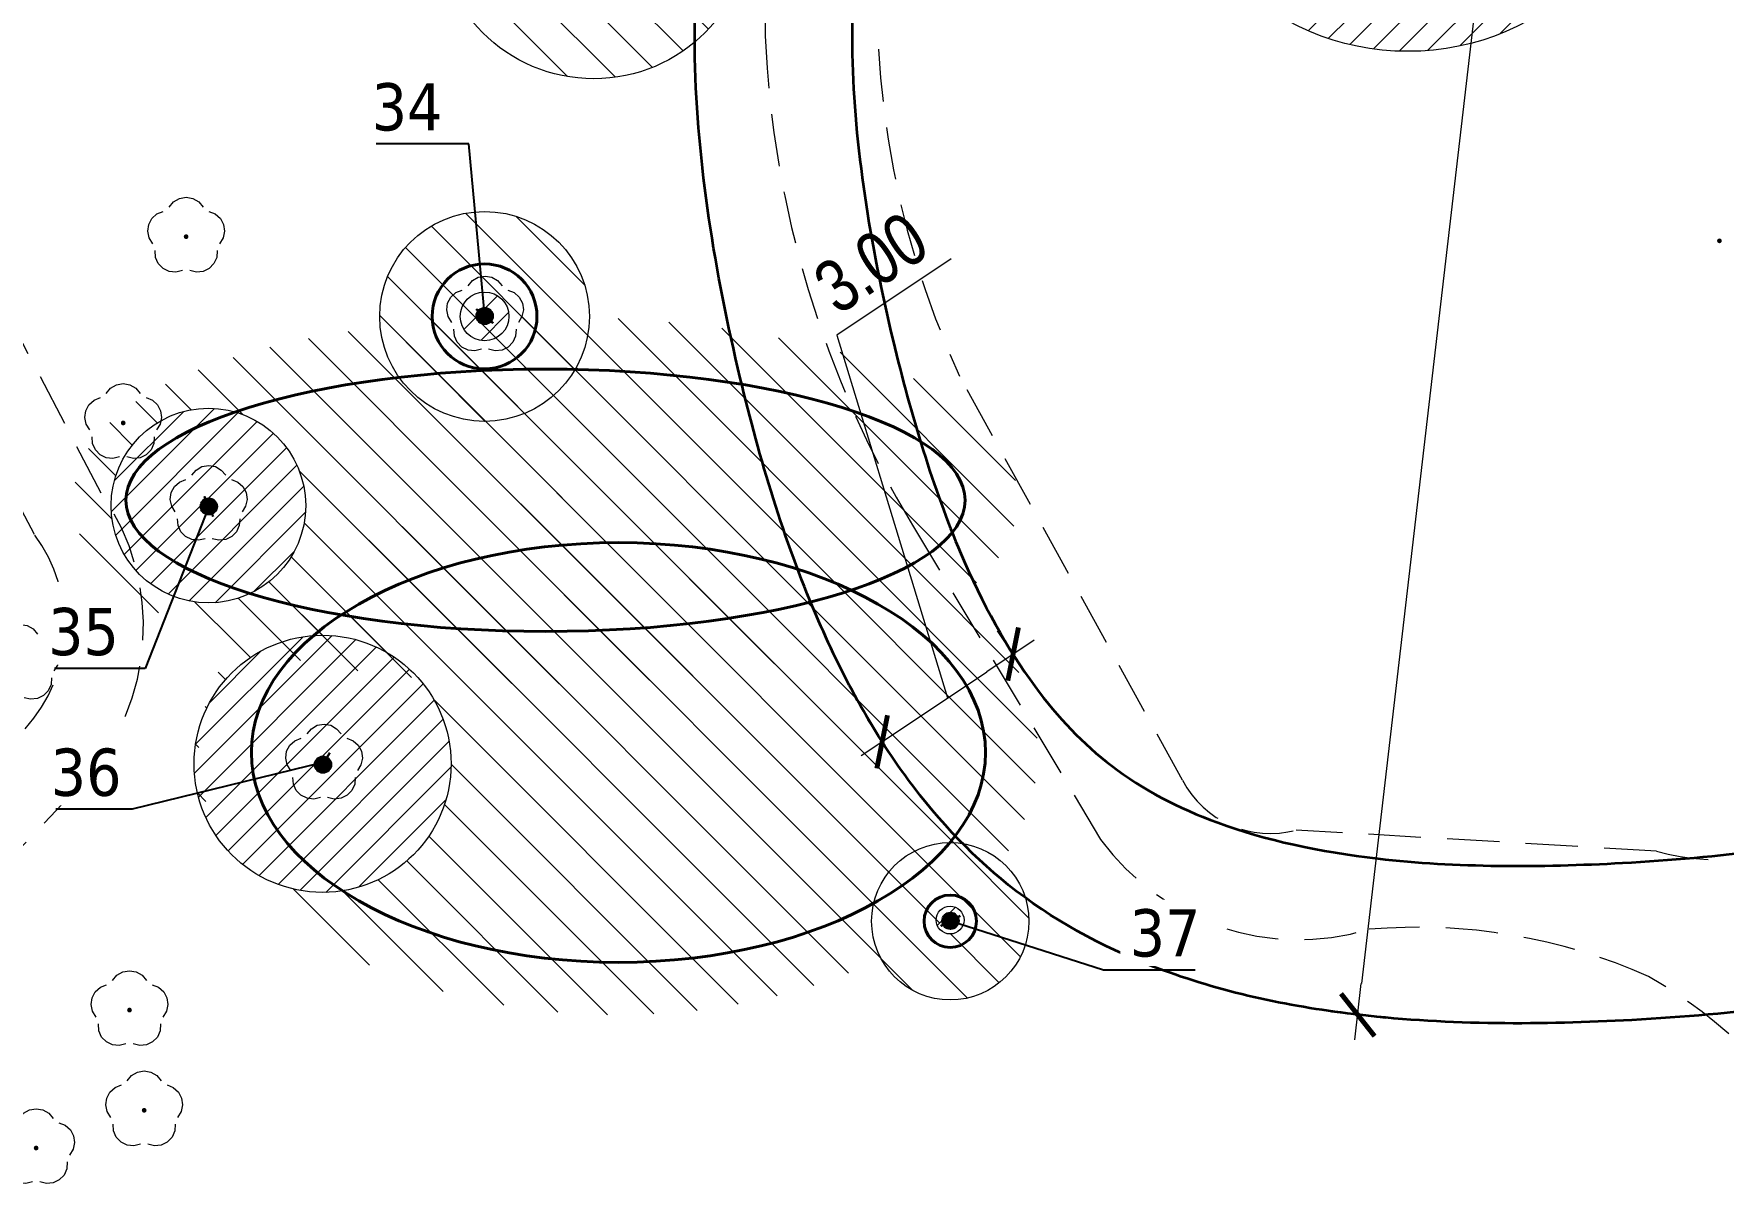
# Model space of a CAD drawing. Extents: x 0 to 7423283, y 0 to 5548300.
# Drawn here: x 7422210.94 to 7422243.16, y 5548054.82 to 5548076.82 of the extents above; entities that cross this region are included whole.
import ezdxf

# ---------------------------------------------------------------- set-up
doc = ezdxf.new("R2010")
doc.units = 0
doc.header["$PDSIZE"] = 0.75
doc.linetypes.add('HIDDEN', pattern=[0.375, 0.25, -0.125])
doc.linetypes.add('PRZER2-1', pattern=[3, 2, -1])
doc.layers.get('0').update_dxf_attribs({"linetype": 'CONTINUOUS', "lineweight": 13})
doc.layers.get('Defpoints').update_dxf_attribs({"linetype": 'CONTINUOUS'})
for name, color, linetype, lineweight in [('!_strefa_regeneracji', 162, 'HIDDEN', 9), ('1_wymiary', 172, 'CONTINUOUS', 5), ('_GD-ADAPTACJA', 106, 'CONTINUOUS', 40), ('_GS_numeracja', 160, 'CONTINUOUS', 15), ('KTCR02', 7, 'PRZER2-1', 18), ('RTPW01', 7, 'CONTINUOUS', 13)]:
    doc.layers.add(name, color=color, linetype=linetype, lineweight=lineweight)
for name, color, linetype, lineweight, true_color in [('!drzewa - strefa PKD', 7, 'CONTINUOUS', 20, 0xf50000), ('OBOP02', 7, 'CONTINUOUS', 18, 0x008000), ('obrys 1', 7, 'CONTINUOUS', 35, 0xe50000), ('PAV_skarpa', 7, 'CONTINUOUS', 5, 0x5b5b5b)]:
    doc.layers.add(name, color=color, linetype=linetype, lineweight=lineweight, true_color=true_color)
doc.layers.add('_GS_INW_środki', color=98, linetype='CONTINUOUS')
doc.styles.add('1-100', font='arial.ttf', dxfattribs={"width": 0.8, "height": 1})
doc.dimstyles.new('ISO-25', dxfattribs={"dimtxt": 1, "dimasz": 1, "dimexe": 8, "dimexo": 8, "dimtad": 1, "dimdec": 1, "dimtxsty": 'Standard', "dimblk": 'ARCHTICK', "dimcen": 2.5, "dimse1": 1, "dimse2": 1, "dimadec": 0, "dimazin": 0, "dimtfac": 1, "dimtdec": 0, "dimtmove": 0, "dimatfit": 3, "dimldrblk": 'ARCHTICK', "dimfxl": 1, "dimarcsym": 0})
doc.dimstyles.new('Kopia 1_500', dxfattribs={"dimtxt": 200, "dimasz": 0.6, "dimexe": 6, "dimexo": 5, "dimgap": 0.275, "dimtad": 1, "dimzin": 0, "dimdsep": 46, "dimtxsty": '1-100', "dimblk": 'TICK', "dimcen": 1, "dimdle": 30, "dimse1": 1, "dimse2": 1, "dimclrd": 256, "dimclre": 256, "dimclrt": 7, "dimadec": 0, "dimazin": 0, "dimtfac": 1, "dimtmove": 1, "dimatfit": 0, "dimldrblk": 'ARCHTICK', "dimfxl": 1, "dimtolj": 1, "dimtzin": 0, "dimlwd": 13, "dimarcsym": 0})
pattern_1 = [(135, (0, 0), (-0.449012806053, -0.449012806053), [])]

# ---------------------------------------------------------------- blocks, each defined once
blk = doc.blocks.new('SPDLP')
blk.add_hatch(color=0).paths.add_polyline_path([(-0.09, 0), (-0.085595, -0.027812), (-0.072812, -0.052901), (-0.052901, -0.072812), (-0.027812, -0.085595), (0, -0.09), (0.027812, -0.085595), (0.052901, -0.072812), (0.072812, -0.052901), (0.085595, -0.027812), (0.09, 0), (0.085595, 0.027812), (0.072812, 0.052901), (0.052901, 0.072812), (0.027812, 0.085595), (0, 0.09), (-0.027812, 0.085595), (-0.052901, 0.072812), (-0.072812, 0.052901), (-0.085595, 0.027812)])
at = {"color": 0}
for points in [[(-0.268652, 1.271938), (-0.048001, 1.40916), (0.20623, 1.462858), (0.463525, 1.426585), (0.693003, 1.304695), (0.867117, 1.11182), (0.964971, 0.871109)], [(-1.292703, 0.137547), (-1.355024, 0.389802), (-1.327532, 0.648184), (-1.213525, 0.881678), (-1.026689, 1.062258), (-0.78945, 1.168249), (-0.530282, 1.186929)], [(1.126667, 0.648554), (1.325358, 0.481106), (1.454989, 0.255912), (1.5, 0), (1.454989, -0.255912), (1.325358, -0.481106), (1.126667, -0.648554)], [(-0.530282, -1.186929), (-0.78945, -1.168249), (-1.026689, -1.062258), (-1.213525, -0.881678), (-1.327532, -0.648184), (-1.355024, -0.389802), (-1.292703, -0.137547)], [(0.964971, -0.871109), (0.867117, -1.11182), (0.693003, -1.304695), (0.463525, -1.426585), (0.20623, -1.462858), (-0.048001, -1.40916), (-0.268652, -1.271938)]]:
    blk.add_lwpolyline(points, dxfattribs=at)
blk = doc.blocks.new('KOLO')
blk.add_hatch(color=0).paths.add_polyline_path([(0, 0.5), (-0.12941, 0.482963), (-0.25, 0.433013), (-0.353553, 0.353553), (-0.433013, 0.25), (-0.482963, 0.12941), (-0.5, 0), (-0.482963, -0.12941), (-0.433013, -0.25), (-0.353553, -0.353553), (-0.25, -0.433013), (-0.12941, -0.482963), (0, -0.5), (0.12941, -0.482963), (0.25, -0.433013), (0.353553, -0.353553), (0.433013, -0.25), (0.482963, -0.12941), (0.5, 0), (0.482963, 0.12941), (0.433013, 0.25), (0.353553, 0.353553), (0.25, 0.433013), (0.12941, 0.482963)])
blk = doc.blocks.new('TICK')
for const_width in [0.156, 0.078]:
    blk.add_lwpolyline([(0.614, 0.614), (-0.604, -0.604)], dxfattribs=dict(const_width=const_width))
at = {"layer": '1_wymiary'}
for p, q in [((0, -0.836), (0, 0.9)), ((0.801, 0), (-1, 0))]:
    blk.add_line(p, q, dxfattribs=at)
blk = doc.blocks.new('*D190')
at = {"layer": 'Defpoints', "color": 0}
for p in [(7422229.62, 5548064.991), (7422229.756, 5548064.787), (7422227.26, 5548063.122)]:
    blk.add_point(p, dxfattribs=at)
at = {"layer": 'PAV_skarpa', "lineweight": 13}
for p, q in [((7422228.439, 5548072.527), (7422226.256, 5548071.07)), ((7422226.256, 5548071.07), (7422228.372, 5548064.158)), ((7422227.623, 5548063.659), (7422229.121, 5548064.658))]:
    blk.add_line(p, q, dxfattribs=at)
at = {"layer": 'PAV_skarpa', "linetype": 'ByBlock', "lineweight": 13, "xscale": 0.6, "yscale": 0.6, "zscale": 0.6}
for p, rotation in [((7422229.62, 5548064.991), 33.7199517649946), ((7422227.124, 5548063.326), 213.7199517649946)]:
    blk.add_blockref('TICK', p, dxfattribs=dict(at, rotation=rotation))
at = {"layer": 'PAV_skarpa', "insert": (7422226.911, 5548072.452), "char_height": 1, "attachment_point": 5, "rotation": 33.72, "style": '1-100'}
blk.add_mtext('\\A1;3.00', dxfattribs=at)
blk = doc.blocks.new('_ARCHTICK')
at = {"color": 0, "linetype": 'ByBlock', "const_width": 0.15}
blk.add_lwpolyline([(-0.5, -0.5), (0.5, 0.5)], dxfattribs=at)
blk = doc.blocks.new('*D237')
at = {"layer": 'Defpoints', "color": 0}
for p in [(7422248.952, 5548167.54), (7422236.191, 5548058.121), (7422236.191, 5548058.121)]:
    blk.add_point(p, dxfattribs=at)
at = {"layer": 'PAV_skarpa', "lineweight": 13}
blk.add_line((7422248.882, 5548166.944), (7422236.261, 5548058.717), dxfattribs=at)
at = {"layer": 'PAV_skarpa', "linetype": 'ByBlock', "lineweight": 13, "xscale": 0.6, "yscale": 0.6, "zscale": 0.6}
for p, rotation in [((7422248.952, 5548167.54), 83.34819026330055), ((7422236.191, 5548058.121), 263.3481902633005)]:
    blk.add_blockref('TICK', p, dxfattribs=dict(at, rotation=rotation))
at = {"layer": 'PAV_skarpa', "insert": (7422241.791, 5548112.921), "char_height": 1, "attachment_point": 5, "rotation": 83.3482, "style": '1-100'}
blk.add_mtext('\\A1;110.16', dxfattribs=at)
blk = doc.blocks.new('GS_środek')
h = blk.add_hatch(color=256)
edge = h.paths.add_edge_path()
edge.add_arc((1282.223, 1278.072), 0.157, 0, 360)
blk.add_circle((1282.223, 1278.072), 0.157)

msp = doc.modelspace()

# ---------------------------------------------------------------- hatches: boundary and pattern name
at = {"layer": '!_strefa_regeneracji', "linetype": 'Continuous', "lineweight": 0, "ltscale": 5}
h = msp.add_hatch(dxfattribs=at)
h.set_pattern_fill('ANSI31', color=256, scale=0.2, angle=90)
h.set_pattern_definition([(135, (-1072.68063, -82.123), (-0.449012806053, -0.449012806053), [])])
edge = h.paths.add_edge_path()
edge.add_arc((7422221.624, 5548078.959), 3, 0, 360)
edge = h.paths.add_edge_path(flags=16)
edge.add_arc((7422221.624, 5548078.959), 0.405, 0, 360)
h = msp.add_hatch(dxfattribs=at)
h.set_pattern_fill('ANSI31', color=256, scale=0.2, angle=90)
h.set_pattern_definition(pattern_1)
edge = h.paths.add_edge_path()
edge.add_arc((7422219.541, 5548071.43), 2, 0, 360)
h = msp.add_hatch(dxfattribs=at)
h.set_pattern_fill('ANSI31', color=256, scale=0.2, angle=90)
h.set_pattern_definition(pattern_1)
edge = h.paths.add_edge_path()
edge.add_spline(control_points=[(7422229.703, 5548067.925), (7422229.703, 5548067.979), (7422229.698, 5548068.087), (7422229.676, 5548068.248), (7422229.64, 5548068.407), (7422229.589, 5548068.562), (7422229.547, 5548068.662), (7422229.5, 5548068.764), (7422229.447, 5548068.866), (7422229.355, 5548069.011), (7422229.253, 5548069.149), (7422229.155, 5548069.265), (7422229.038, 5548069.389), (7422228.9, 5548069.518), (7422228.723, 5548069.663), (7422228.56, 5548069.78), (7422228.373, 5548069.903), (7422228.155, 5548070.032), (7422227.886, 5548070.171), (7422227.595, 5548070.305), (7422227.279, 5548070.435), (7422226.959, 5548070.55), (7422226.605, 5548070.666), (7422226.217, 5548070.779), (7422225.853, 5548070.871), (7422225.447, 5548070.964), (7422225.001, 5548071.055), (7422224.605, 5548071.123), (7422224.157, 5548071.192), (7422223.733, 5548071.25), (7422223.037, 5548071.324), (7422222.452, 5548071.37), (7422221.79, 5548071.405), (7422221.259, 5548071.422), (7422220.613, 5548071.427), (7422220.057, 5548071.42), (7422219.373, 5548071.395), (7422218.801, 5548071.359), (7422218.144, 5548071.301), (7422217.6, 5548071.241), (7422216.994, 5548071.155), (7422216.442, 5548071.062), (7422216.048, 5548070.983), (7422215.693, 5548070.904), (7422215.376, 5548070.828), (7422215.014, 5548070.729), (7422214.684, 5548070.629), (7422214.386, 5548070.53), (7422214.068, 5548070.411), (7422213.772, 5548070.288), (7422213.498, 5548070.16), (7422213.23, 5548070.019), (7422212.995, 5548069.88), (7422212.791, 5548069.743), (7422212.607, 5548069.603), (7422212.459, 5548069.474), (7422212.333, 5548069.352), (7422212.226, 5548069.236), (7422212.118, 5548069.104), (7422212.019, 5548068.963), (7422211.941, 5548068.832), (7422211.872, 5548068.695), (7422211.813, 5548068.552), (7422211.76, 5548068.385), (7422211.724, 5548068.214), (7422211.706, 5548068.06), (7422211.703, 5548067.949), (7422211.703, 5548067.883), (7422211.705, 5548067.841), (7422211.707, 5548067.799), (7422211.711, 5548067.757), (7422211.715, 5548067.715), (7422211.721, 5548067.673), (7422211.727, 5548067.631), (7422211.735, 5548067.589), (7422211.743, 5548067.548), (7422211.753, 5548067.507), (7422211.763, 5548067.465), (7422211.774, 5548067.425), (7422211.786, 5548067.384), (7422211.799, 5548067.344), (7422211.813, 5548067.304), (7422211.828, 5548067.264), (7422211.844, 5548067.225), (7422211.86, 5548067.187), (7422211.873, 5548067.158), (7422211.886, 5548067.129), (7422211.9, 5548067.101), (7422211.919, 5548067.063), (7422211.939, 5548067.026), (7422211.959, 5548066.99), (7422211.98, 5548066.954), (7422212.002, 5548066.919), (7422212.024, 5548066.883), (7422212.047, 5548066.849), (7422212.07, 5548066.815), (7422212.095, 5548066.781), (7422212.119, 5548066.748), (7422212.145, 5548066.715), (7422212.17, 5548066.683), (7422212.197, 5548066.651), (7422212.223, 5548066.619), (7422212.251, 5548066.588), (7422212.279, 5548066.557), (7422212.307, 5548066.527), (7422212.329, 5548066.504), (7422212.391, 5548066.441), (7422212.499, 5548066.339), (7422212.667, 5548066.2), (7422212.831, 5548066.08), (7422213.018, 5548065.957), (7422213.229, 5548065.831), (7422213.485, 5548065.697), (7422213.675, 5548065.607), (7422213.889, 5548065.513), (7422214.127, 5548065.416), (7422214.447, 5548065.3), (7422214.801, 5548065.184), (7422215.19, 5548065.071), (7422215.554, 5548064.979), (7422215.959, 5548064.886), (7422216.405, 5548064.795), (7422216.801, 5548064.727), (7422217.249, 5548064.658), (7422217.673, 5548064.601), (7422218.369, 5548064.526), (7422218.954, 5548064.481), (7422219.616, 5548064.445), (7422220.148, 5548064.429), (7422220.793, 5548064.423), (7422221.349, 5548064.431), (7422222.033, 5548064.456), (7422222.605, 5548064.491), (7422223.262, 5548064.549), (7422223.806, 5548064.61), (7422224.412, 5548064.695), (7422224.964, 5548064.788), (7422225.358, 5548064.868), (7422225.713, 5548064.946), (7422226.03, 5548065.022), (7422226.392, 5548065.122), (7422226.722, 5548065.222), (7422227.02, 5548065.32), (7422227.338, 5548065.439), (7422227.627, 5548065.56), (7422227.886, 5548065.679), (7422228.144, 5548065.813), (7422228.319, 5548065.915), (7422228.472, 5548066.012), (7422228.606, 5548066.102), (7422228.783, 5548066.235), (7422228.935, 5548066.364), (7422229.036, 5548066.461), (7422229.092, 5548066.519), (7422229.12, 5548066.549), (7422229.148, 5548066.58), (7422229.176, 5548066.611), (7422229.203, 5548066.642), (7422229.229, 5548066.674), (7422229.255, 5548066.707), (7422229.281, 5548066.739), (7422229.305, 5548066.772), (7422229.33, 5548066.806), (7422229.353, 5548066.84), (7422229.376, 5548066.875), (7422229.399, 5548066.909), (7422229.421, 5548066.945), (7422229.442, 5548066.981), (7422229.462, 5548067.017), (7422229.482, 5548067.054), (7422229.501, 5548067.091), (7422229.515, 5548067.119), (7422229.529, 5548067.148), (7422229.542, 5548067.177), (7422229.558, 5548067.215), (7422229.574, 5548067.254), (7422229.589, 5548067.294), (7422229.603, 5548067.334), (7422229.617, 5548067.374), (7422229.629, 5548067.414), (7422229.641, 5548067.455), (7422229.651, 5548067.496), (7422229.661, 5548067.537), (7422229.669, 5548067.579), (7422229.677, 5548067.62), (7422229.684, 5548067.662), (7422229.69, 5548067.704), (7422229.694, 5548067.746), (7422229.698, 5548067.788), (7422229.701, 5548067.83), (7422229.702, 5548067.872), (7422229.703, 5548067.904), (7422229.703, 5548067.922), (7422229.703, 5548067.925)], knot_values=[0, 0, 0, 0, 0.161711, 0.324456, 0.487442, 0.650031, 0.811809, 0.813077, 0.985783, 1.157483, 1.328559, 1.499577, 1.612996, 1.838127, 2.066714, 2.300228, 2.437346, 2.74063, 3.056029, 3.345869, 3.704501, 4.07841, 4.365918, 4.821002, 5.292957, 5.492208, 6.068352, 6.658927, 6.697499, 7.427979, 7.942994, 8.796398, 9.187189, 9.931804, 10.392654, 11.124178, 11.59812, 12.446932, 12.842318, 13.577458, 14.087814, 14.679165, 15.256377, 15.293106, 15.771421, 16.2337, 16.419398, 16.80444, 17.17444, 17.439451, 17.766474, 18.080403, 18.347977, 18.584916, 18.81617, 19.043101, 19.172336, 19.343684, 19.51465, 19.685881, 19.857891, 19.972264, 20.146087, 20.320818, 20.495914, 20.670543, 20.785326, 20.827248, 20.869282, 20.911414, 20.953628, 20.995909, 21.038243, 21.080615, 21.123012, 21.16542, 21.207827, 21.250222, 21.292594, 21.334933, 21.377231, 21.419481, 21.461676, 21.503812, 21.545885, 21.587892, 21.598646, 21.640568, 21.682423, 21.724212, 21.765937, 21.8076, 21.849207, 21.890762, 21.932271, 21.97374, 22.015177, 22.056589, 22.097984, 22.139372, 22.180761, 22.222161, 22.263581, 22.305032, 22.346524, 22.388067, 22.398722, 22.613589, 22.831543, 23.053873, 23.223082, 23.502045, 23.7912, 24.091439, 24.131618, 24.49025, 24.864159, 25.151667, 25.606752, 26.078706, 26.277957, 26.854101, 27.444676, 27.483248, 28.213728, 28.728743, 29.582148, 29.972938, 30.717553, 31.178403, 31.909927, 32.383869, 33.232682, 33.628067, 34.363207, 34.873564, 35.464915, 36.042126, 36.078855, 36.557171, 37.01945, 37.205147, 37.590189, 37.960189, 38.2252, 38.526937, 38.817501, 39.097734, 39.133738, 39.360073, 39.581173, 39.798213, 39.958105, 39.999662, 40.041166, 40.082627, 40.124054, 40.165459, 40.206849, 40.248236, 40.289629, 40.331036, 40.372465, 40.413925, 40.455423, 40.496966, 40.538559, 40.580208, 40.621917, 40.663689, 40.705527, 40.747432, 40.758181, 40.800171, 40.842227, 40.884347, 40.926528, 40.968764, 41.011051, 41.05338, 41.095744, 41.138134, 41.180539, 41.222948, 41.265349, 41.307728, 41.350074, 41.39237, 41.434602, 41.476756, 41.518817, 41.56077, 41.571501, 41.571501, 41.571501, 41.571501], degree=3, periodic=1)
edge = h.paths.add_edge_path(flags=16)
edge.add_arc((7422214.275, 5548067.824), 1.855, 0, 360)
h = msp.add_hatch(dxfattribs=at)
h.set_pattern_fill('ANSI31', color=256, scale=0.2, angle=90)
h.set_pattern_definition(pattern_1)
edge = h.paths.add_edge_path()
edge.add_spline(control_points=[(7422230.094, 5548063.119), (7422230.094, 5548063.209), (7422230.086, 5548063.391), (7422230.052, 5548063.664), (7422230.013, 5548063.849), (7422229.966, 5548064.036), (7422229.909, 5548064.223), (7422229.803, 5548064.495), (7422229.715, 5548064.674), (7422229.614, 5548064.862), (7422229.498, 5548065.059), (7422229.317, 5548065.314), (7422229.112, 5548065.566), (7422228.882, 5548065.813), (7422228.639, 5548066.039), (7422228.371, 5548066.263), (7422228.078, 5548066.481), (7422227.782, 5548066.673), (7422227.462, 5548066.862), (7422227.115, 5548067.046), (7422226.778, 5548067.201), (7422226.423, 5548067.349), (7422226.052, 5548067.488), (7422225.687, 5548067.604), (7422225.298, 5548067.715), (7422224.891, 5548067.818), (7422224.308, 5548067.935), (7422223.742, 5548068.019), (7422223.16, 5548068.08), (7422222.622, 5548068.112), (7422222.056, 5548068.122), (7422221.527, 5548068.11), (7422220.957, 5548068.074), (7422220.413, 5548068.015), (7422219.844, 5548067.928), (7422219.293, 5548067.817), (7422218.748, 5548067.68), (7422218.231, 5548067.521), (7422217.871, 5548067.39), (7422217.527, 5548067.251), (7422217.199, 5548067.107), (7422216.868, 5548066.939), (7422216.561, 5548066.767), (7422216.277, 5548066.594), (7422215.988, 5548066.392), (7422215.722, 5548066.186), (7422215.478, 5548065.978), (7422215.241, 5548065.746), (7422215.027, 5548065.509), (7422214.836, 5548065.27), (7422214.66, 5548065.012), (7422214.512, 5548064.756), (7422214.389, 5548064.504), (7422214.281, 5548064.233), (7422214.224, 5548064.046), (7422214.176, 5548063.859), (7422214.137, 5548063.674), (7422214.102, 5548063.401), (7422214.094, 5548063.215), (7422214.093, 5548063.024), (7422214.102, 5548062.824), (7422214.14, 5548062.547), (7422214.199, 5548062.275), (7422214.279, 5548062.011), (7422214.387, 5548061.736), (7422214.519, 5548061.466), (7422214.675, 5548061.202), (7422214.853, 5548060.946), (7422215.056, 5548060.693), (7422215.285, 5548060.446), (7422215.526, 5548060.217), (7422215.792, 5548059.993), (7422216.085, 5548059.774), (7422216.38, 5548059.58), (7422216.7, 5548059.389), (7422217.047, 5548059.204), (7422217.384, 5548059.048), (7422217.746, 5548058.895), (7422218.135, 5548058.749), (7422218.5, 5548058.633), (7422218.889, 5548058.522), (7422219.296, 5548058.419), (7422219.879, 5548058.303), (7422220.445, 5548058.218), (7422221.027, 5548058.158), (7422221.565, 5548058.125), (7422222.131, 5548058.115), (7422222.66, 5548058.127), (7422223.23, 5548058.164), (7422223.774, 5548058.222), (7422224.343, 5548058.309), (7422224.894, 5548058.42), (7422225.439, 5548058.558), (7422225.956, 5548058.716), (7422226.316, 5548058.847), (7422226.651, 5548058.982), (7422226.963, 5548059.119), (7422227.295, 5548059.285), (7422227.602, 5548059.456), (7422227.886, 5548059.628), (7422228.176, 5548059.828), (7422228.443, 5548060.032), (7422228.687, 5548060.24), (7422228.926, 5548060.47), (7422229.141, 5548060.706), (7422229.334, 5548060.946), (7422229.512, 5548061.202), (7422229.668, 5548061.466), (7422229.8, 5548061.736), (7422229.908, 5548062.011), (7422229.994, 5548062.294), (7422230.055, 5548062.585), (7422230.087, 5548062.863), (7422230.094, 5548063.04), (7422230.094, 5548063.119)], knot_values=[0, 0, 0, 0, 0.270321, 0.545768, 0.826317, 0.836589, 1.122447, 1.413516, 1.709958, 1.720814, 2.054128, 2.394634, 2.657058, 3.027992, 3.407866, 3.652632, 4.072821, 4.503023, 4.710297, 5.190223, 5.679375, 5.822466, 6.342783, 6.868371, 6.970747, 7.555525, 8.12949, 8.752748, 9.270985, 9.883902, 10.370012, 10.969691, 11.469039, 12.084683, 12.610536, 13.194449, 13.76928, 14.295599, 14.81713, 14.917563, 15.409084, 15.891834, 16.029736, 16.464499, 16.889486, 17.087408, 17.473023, 17.849578, 18.082988, 18.429193, 18.767907, 19.019236, 19.315877, 19.607138, 19.893183, 19.903462, 20.184196, 20.459827, 20.730335, 20.74005, 21.032939, 21.331831, 21.576624, 21.865972, 22.160659, 22.460841, 22.766787, 23.078775, 23.397097, 23.738827, 24.088141, 24.392688, 24.783956, 25.183946, 25.450372, 25.902544, 26.362994, 26.56256, 27.082877, 27.608465, 27.71084, 28.295618, 28.869584, 29.492842, 30.011079, 30.623995, 31.110105, 31.709785, 32.209133, 32.824777, 33.35063, 33.934543, 34.509374, 35.035693, 35.557223, 35.657657, 36.121243, 36.577116, 36.769849, 37.175322, 37.572339, 37.827538, 38.183448, 38.531645, 38.823131, 39.141468, 39.453455, 39.759387, 40.059583, 40.35427, 40.643604, 40.947307, 41.245028, 41.480176, 41.480176, 41.480176, 41.480176], degree=3, periodic=0)
edge = h.paths.add_edge_path()
edge.add_arc((7422216.452, 5548062.903), 2.45, 0, 360)
h = msp.add_hatch(dxfattribs=at)
h.set_pattern_fill('ANSI31', color=256, scale=0.2, angle=90)
h.set_pattern_definition(pattern_1)
edge = h.paths.add_edge_path()
edge.add_arc((7422228.422, 5548059.903), 1.5, 0, 360)
edge = h.paths.add_edge_path(flags=16)
edge.add_arc((7422228.419, 5548059.925), 0.265, 0, 360)
at = {"layer": '!drzewa - strefa PKD', "lineweight": 0, "true_color": 0xe31a1c}
h = msp.add_hatch(dxfattribs=at)
h.set_pattern_fill('ANSI31', color=242, scale=3)
h.set_pattern_definition([(45, (991166.60516, -116924.12657), (-0.265165042945, 0.265165042945), [])])
edge = h.paths.add_edge_path()
edge.add_arc((7422237.148, 5548081.282), 4.8, 0, 360)
h = msp.add_hatch(dxfattribs=at)
h.set_pattern_fill('ANSI31', color=242, scale=3)
h.set_pattern_definition([(45, (991148.99837, -116933.9787), (-0.265165042945, 0.265165042945), [])])
edge = h.paths.add_edge_path()
edge.add_arc((7422219.541, 5548071.43), 0.465, 0, 360)
h = msp.add_hatch(dxfattribs=at)
h.set_pattern_fill('ANSI31', color=242, scale=3)
h.set_pattern_definition([(45, (991143.7322, -116937.5844), (-0.265165042945, 0.265165042945), [])])
edge = h.paths.add_edge_path()
edge.add_arc((7422214.275, 5548067.824), 1.855, 0, 360)
h = msp.add_hatch(dxfattribs=at)
h.set_pattern_fill('ANSI31', color=242, scale=3)
h.set_pattern_definition([(45, (991145.9101, -116942.50587), (-0.265165042945, 0.265165042945), [])])
edge = h.paths.add_edge_path()
edge.add_arc((7422216.452, 5548062.903), 2.45, 0, 360)
h = msp.add_hatch(dxfattribs=at)
h.set_pattern_fill('ANSI31', color=242, scale=3)
h.set_pattern_definition([(45, (991157.87646, -116945.4837), (-0.265165042945, 0.265165042945), [])])
edge = h.paths.add_edge_path()
edge.add_arc((7422228.419, 5548059.925), 0.265, 0, 360)

# ---------------------------------------------------------------- linework, layer by layer
at = {"layer": '!_strefa_regeneracji', "linetype": 'Continuous', "lineweight": 13}
for centre, radius in [((7422221.624, 5548078.959, -100), 3), ((7422219.541, 5548071.43, -100), 2), ((7422228.422, 5548059.903, -100), 1.5)]:
    msp.add_circle(centre, radius, dxfattribs=at)
at = {"layer": '!drzewa - strefa PKD'}
for centre, radius in [((7422237.148, 5548081.282, -100), 4.8), ((7422219.541, 5548071.43, -100), 0.465), ((7422214.275, 5548067.824, -100), 1.855), ((7422216.452, 5548062.903, -100), 2.45), ((7422228.419, 5548059.925, -100), 0.265)]:
    msp.add_circle(centre, radius, dxfattribs=at)
at = {"layer": '_GD-ADAPTACJA', "linetype": 'Continuous'}
for centre, radius in [((7422219.541, 5548071.43, -100), 1), ((7422228.422, 5548059.903, -100), 0.5)]:
    msp.add_circle(centre, radius, dxfattribs=at)
for centre, major_axis, ratio in [((7422220.703, 5548067.925), (8, 0), 0.3125), ((7422222.094, 5548063.119), (7, 0), 0.571429)]:
    msp.add_ellipse(centre, major_axis=major_axis, ratio=ratio, dxfattribs=at)
at = {"layer": 'KTCR02', "color": 7, "linetype": 'PRZER2-1', "lineweight": 18, "ltscale": 0.5, "elevation": 10.18}
for points in [[(7422245.04, 5548124.3, -0.526945), (7422243.95, 5548118.67), (7422238.47, 5548115.29, 0.256857), (7422233.72, 5548107.46), (7422234.1, 5548104.97), (7422235.58, 5548100.34, -0.292695), (7422233.86, 5548093.21), (7422229.82, 5548089.48), (7422227.28, 5548086.17, 0.137076), (7422224.89, 5548076.78, 0.124511), (7422227.7, 5548067.45), (7422231.29, 5548061.46, 0.317813), (7422236.41, 5548059.75, -0.126685), (7422241.74, 5548058.85, -0.127174), (7422245.19, 5548055.47, 0.359456), (7422250.64, 5548054.29), (7422266.36, 5548063.92), (7422275.73, 5548069.19, -0.417766), (7422279.29, 5548067.46), (7422280.8, 5548064.92), (7422280.95, 5548062.37), (7422283.83, 5548057.44), (7422284.53, 5548054.17)], [(7422204.94, 5548055.25), (7422211.88, 5548062.55, 0.352727), (7422212.23, 5548068.06), (7422210.53, 5548071.31)], [(7422209.13, 5548070.74), (7422210.95, 5548067.28, -0.360109), (7422210.78, 5548063.57)]]:
    msp.add_lwpolyline(points, format="xyb", dxfattribs=at)
msp.add_lwpolyline([(7422245.14, 5548117.27, -0.402382), (7422249.69, 5548117.07), (7422258.74, 5548101.71), (7422271.25, 5548080.43, -0.371695), (7422270.64, 5548077.2), (7422262.04, 5548071.88), (7422245.4, 5548061.74, -0.210452), (7422241.89, 5548061.24), (7422235.02, 5548061.64, -0.351441), (7422232.85, 5548062.59), (7422228.6, 5548070.29, -0.137162), (7422227.14, 5548079.52, -0.170799), (7422231.2, 5548087.62), (7422234.17, 5548090.95, 0.306201), (7422237.82, 5548099.88), (7422236.36, 5548104, -0.267121), (7422237.3, 5548111.88), (7422238.74, 5548113.33)], format="xyb", close=True, dxfattribs=at)
at = {"layer": 'obrys 1'}
for points, knots in [([(7422254.641, 5548115.238, -100), (7422253.732, 5548115.179, -100), (7422252.22, 5548115.058, -100), (7422250.205, 5548114.62, -100), (7422248.71, 5548114.03, -100), (7422247.893, 5548113.434, -100), (7422247.51, 5548112.975, -100), (7422247.226, 5548112.371, -100), (7422247.008, 5548111.465, -100), (7422246.761, 5548109.97, -100), (7422246.49, 5548108.422, -100), (7422246.47, 5548106.935, -100), (7422246.712, 5548105.752, -100), (7422246.955, 5548105.267, -100), (7422247.061, 5548105.138, -100), (7422247.144, 5548105.053, -100), (7422247.285, 5548104.94, -100), (7422247.751, 5548104.746, -100), (7422248.672, 5548104.578, -100), (7422249.989, 5548104.48, -100), (7422252.06, 5548104.232, -100), (7422254.433, 5548103.313, -100), (7422256.72, 5548101.596, -100), (7422261.024, 5548097.11, -100), (7422264.224, 5548091.529, -100), (7422266.205, 5548084.432, -100), (7422266.832, 5548080.008, -100), (7422266.296, 5548075.559, -100), (7422264.528, 5548071.751, -100), (7422261.998, 5548068.57, -100), (7422258.627, 5548065.199, -100), (7422255.564, 5548062.474, -100), (7422251.489, 5548060.019, -100), (7422247.112, 5548058.569, -100), (7422241.73, 5548057.934, -100), (7422236.647, 5548057.914, -100), (7422232.633, 5548058.741, -100), (7422229.641, 5548060.291, -100), (7422227.382, 5548062.681, -100), (7422225.599, 5548066.003, -100), (7422224.191, 5548070.703, -100), (7422223.351, 5548075.82, -100), (7422223.73, 5548080.291, -100), (7422224.975, 5548083.542, -100), (7422226.861, 5548086.092, -100), (7422228.978, 5548088.233, -100), (7422231.149, 5548090.513, -100), (7422232.451, 5548092.356, -100), (7422233.4, 5548094.431, -100), (7422233.806, 5548096.003, -100), (7422233.806, 5548097.566, -100), (7422233.44, 5548099.043, -100), (7422232.612, 5548100.934, -100), (7422231.673, 5548102.94, -100), (7422230.949, 5548105.292, -100), (7422230.876, 5548107.96, -100), (7422231.653, 5548111.231, -100), (7422233.123, 5548114.489, -100), (7422234.944, 5548117.872, -100), (7422236.4, 5548120.709, -100), (7422236.983, 5548122.666, -100), (7422237.21, 5548124.302, -100), (7422237.181, 5548126.282, -100), (7422236.469, 5548129.66, -100), (7422235.541, 5548132.879, -100), (7422234.499, 5548137.843, -100), (7422234.33, 5548142.097, -100), (7422234.839, 5548148.85, -100), (7422236.042, 5548155.376, -100), (7422239.076, 5548161.567, -100), (7422242.258, 5548165.204, -100), (7422244.853, 5548166.858, -100), (7422247.172, 5548167.561, -100), (7422248.772, 5548167.613, -100), (7422249.639, 5548167.422, -100), (7422250.402, 5548167.168, -100), (7422251.333, 5548166.67, -100), (7422252.555, 5548165.528, -100), (7422253.468, 5548164.251, -100), (7422255.217, 5548161.397, -100), (7422256.57, 5548158.478, -100), (7422257.903, 5548153.799, -100), (7422258.554, 5548149.324, -100), (7422258.861, 5548143.767, -100), (7422258.249, 5548139.996, -100), (7422257.187, 5548137.199, -100), (7422255.777, 5548134.808, -100), (7422253.614, 5548132.181, -100), (7422251.584, 5548129.753, -100), (7422250.202, 5548127.819, -100), (7422249.57, 5548126.412, -100), (7422249.413, 5548125.44, -100), (7422249.558, 5548124.476, -100), (7422250.152, 5548123.143, -100), (7422251.227, 5548121.774, -100), (7422252.782, 5548120.319, -100), (7422254.177, 5548119.374, -100), (7422255.279, 5548118.749, -100), (7422255.582, 5548118.582, -100)], [0.605569, 0.605569, 0.605569, 0.605569, 3.421662, 5.467616, 7.312047, 8.666516, 9.578886, 10.58888, 11.886398, 12.834869, 14.975136, 16.909836, 18.198534, 19.158431, 19.594255, 19.618203, 20.404283, 21.273425, 22.392941, 23.758132, 24.995086, 27.365551, 29.980348, 32.478664, 44.675779, 48.180482, 53.13288, 56.806888, 60.24838, 64.529991, 67.977839, 73.654445, 76.227172, 81.390365, 86.706382, 91.338312, 94.792602, 97.676399, 100.341556, 103.576878, 107.781556, 113.268693, 117.259817, 119.948675, 122.637533, 125.928319, 128.540061, 132.247979, 133.474464, 136.180519, 137.705926, 139.514363, 141.813146, 144.111929, 145.787745, 148.243015, 151.125609, 154.867339, 157.811345, 161.680547, 164.525755, 164.98061, 167.831028, 171.529918, 175.779654, 177.392581, 185.722644, 188.114115, 196.980369, 204.184403, 207.459412, 210.124289, 211.839413, 213.087685, 213.734406, 213.751824, 214.804838, 216.063219, 217.699334, 218.664874, 224.95471, 226.988186, 232.760999, 238.091523, 242.306181, 243.283758, 246.338818, 250.167574, 253.135027, 255.444455, 257.231008, 258.711882, 260.104115, 261.863263, 264.128555, 265.595901, 268.536315, 269.631552, 269.631552, 269.631552, 269.631552]), ([(7422251.131, 5548117.873, -100), (7422251.131, 5548117.873, -100), (7422250.786, 5548117.819, -100), (7422249.339, 5548117.507, -100), (7422247.317, 5548116.715, -100), (7422245.881, 5548115.709, -100), (7422245.216, 5548114.918, -100), (7422244.736, 5548114.156, -100), (7422244.323, 5548113.209, -100), (7422244.048, 5548111.951, -100), (7422243.807, 5548110.482, -100), (7422243.502, 5548108.802, -100), (7422243.456, 5548106.701, -100), (7422243.81, 5548104.897, -100), (7422244.327, 5548103.758, -100), (7422244.765, 5548103.199, -100), (7422245.203, 5548102.74, -100), (7422245.87, 5548102.253, -100), (7422247.025, 5548101.816, -100), (7422248.363, 5548101.592, -100), (7422249.781, 5548101.486, -100), (7422251.323, 5548101.294, -100), (7422252.918, 5548100.674, -100), (7422254.686, 5548099.378, -100), (7422258.547, 5548095.353, -100), (7422261.447, 5548090.307, -100), (7422263.259, 5548083.828, -100), (7422263.801, 5548079.869, -100), (7422263.357, 5548076.349, -100), (7422261.949, 5548073.345, -100), (7422259.743, 5548070.556, -100), (7422256.534, 5548067.35, -100), (7422253.714, 5548064.86, -100), (7422250.293, 5548062.802, -100), (7422246.561, 5548061.536, -100), (7422241.547, 5548060.932, -100), (7422236.855, 5548060.924, -100), (7422233.566, 5548061.637, -100), (7422231.472, 5548062.738, -100), (7422229.892, 5548064.396, -100), (7422228.417, 5548067.076, -100), (7422227.122, 5548071.372, -100), (7422226.369, 5548076.047, -100), (7422226.719, 5548079.707, -100), (7422227.631, 5548082.077, -100), (7422229.121, 5548084.104, -100), (7422231.131, 5548086.145, -100), (7422233.481, 5548088.611, -100), (7422235.109, 5548090.902, -100), (7422236.306, 5548093.61, -100), (7422236.822, 5548095.687, -100), (7422236.79, 5548098.054, -100), (7422236.254, 5548100.126, -100), (7422235.307, 5548102.241, -100), (7422234.449, 5548104.109, -100), (7422233.949, 5548105.765, -100), (7422233.888, 5548107.564, -100), (7422234.475, 5548110.165, -100), (7422235.768, 5548113.063, -100), (7422237.513, 5548116.324, -100), (7422239.116, 5548119.387, -100), (7422239.905, 5548121.904, -100), (7422240.222, 5548124.185, -100), (7422240.169, 5548126.703, -100), (7422239.361, 5548130.457, -100), (7422238.433, 5548133.685, -100), (7422237.49, 5548138.226, -100), (7422237.339, 5548142.11, -100), (7422237.819, 5548148.45, -100), (7422238.917, 5548154.36, -100), (7422241.183, 5548159.013, -100), (7422243.124, 5548161.636, -100), (7422244.339, 5548162.959, -100), (7422246.083, 5548164.066, -100), (7422247.613, 5548164.562, -100), (7422248.509, 5548164.594, -100), (7422249.024, 5548164.485, -100), (7422249.505, 5548164.245, -100), (7422250.222, 5548163.611, -100), (7422250.94, 5548162.635, -100), (7422252.547, 5548160.013, -100), (7422253.874, 5548157.14, -100), (7422254.996, 5548152.953, -100), (7422255.595, 5548148.646, -100), (7422255.838, 5548143.769, -100), (7422255.296, 5548140.674, -100), (7422254.5, 5548138.569, -100), (7422253.373, 5548136.624, -100), (7422251.35, 5548134.145, -100), (7422249.255, 5548131.649, -100), (7422247.644, 5548129.411, -100), (7422246.697, 5548127.404, -100), (7422246.357, 5548125.452, -100), (7422246.681, 5548123.483, -100), (7422247.637, 5548121.461, -100), (7422249.12, 5548119.605, -100), (7422250.524, 5548118.333, -100), (7422250.942, 5548118.011, -100), (7422251.131, 5548117.873, -100)], [3.396157, 3.396157, 3.396157, 3.396157, 3.42254, 5.524764, 7.345763, 8.694261, 9.580656, 9.604023, 10.630461, 11.940526, 12.830201, 14.974913, 16.91192, 18.200111, 19.159621, 19.594468, 19.610869, 20.397312, 21.264892, 22.381882, 23.74547, 25.002856, 27.373411, 29.989836, 32.495649, 44.692917, 48.140706, 53.101758, 56.87917, 60.336958, 64.646921, 67.972313, 73.648938, 76.176266, 81.333372, 86.717652, 91.338309, 94.794209, 97.677845, 100.343188, 103.578983, 107.784261, 113.270975, 117.261534, 119.981585, 122.701635, 126.001785, 128.600704, 132.29773, 133.712284, 136.369512, 137.716859, 139.517991, 141.81713, 144.116268, 145.772512, 148.226655, 151.104958, 154.84105, 157.654833, 161.553441, 164.525748, 164.97394, 167.822776, 171.519256, 175.768581, 177.500858, 185.830535, 188.069415, 196.944066, 203.837638, 204.488236, 207.539838, 209.928308, 211.681594, 212.966525, 213.734316, 214.775982, 216.025704, 217.651273, 218.675395, 224.961855, 227.828622, 232.836989, 238.221296, 242.287671, 243.260561, 246.312687, 250.135301, 253.14405, 255.447663, 257.234112, 258.715193, 260.132816, 261.90153, 264.177718, 265.929093, 266.732249, 266.732249, 266.732249, 266.732249])]:
    msp.add_open_spline(points, degree=3, knots=knots, dxfattribs=at)

# ---------------------------------------------------------------- block references
at = {"layer": '_GS_INW_środki', "color": 2}
for p in [(7420937.321, 5546793.365, -100), (7420932.059, 5546789.737, -100), (7420934.236, 5546784.815, -100), (7420946.203, 5546781.837, -100)]:
    msp.add_blockref('GS_środek', p, dxfattribs=at)
at = {"layer": 'OBOP02', "color": 96, "lineweight": 18, "true_color": 0x008000, "xscale": 0.5, "yscale": 0.5, "rotation": 90}
for p in [(7422213.85, 5548072.95, 10.12), (7422219.55, 5548071.45, 10.12), (7422212.65, 5548069.4, 10.12), (7422214.28, 5548067.84, 10.12), (7422210.69, 5548064.81, 10.12), (7422216.48, 5548062.91, 10.12), (7422212.77, 5548058.21, 10.12), (7422213.05, 5548056.3, 10.12), (7422210.99, 5548055.58, 10.12)]:
    msp.add_blockref('SPDLP', p, dxfattribs=at)
at = {"layer": 'RTPW01', "color": 7, "lineweight": 13, "xscale": 0.09, "yscale": 0.09, "rotation": 90}
msp.add_blockref('KOLO', (7422243.09, 5548072.87, 10.2), dxfattribs=at)

# ---------------------------------------------------------------- dimensions: what is measured, and where the dimension line sits
at = {"layer": 'PAV_skarpa'}
for p1, p2, distance, picture, middle in [((7422248.952, 5548167.54, -100), (7422236.191, 5548058.121, -100), 0, '*D237', (7422241.791, 5548112.921, -100)), ((7422227.26, 5548063.122, -59.12), (7422229.756, 5548064.787, -59.12), 0.245, '*D190', (7422226.049, 5548071.876, -100))]:
    dim = msp.add_aligned_dim(p1=p1, p2=p2, distance=distance, dimstyle='Kopia 1_500', override={"dimblk": 'TICK', "dimclrt": 256}, dxfattribs=at)
    dim.commit()
    dim.dimension.update_dxf_attribs({"geometry": picture, "text_midpoint": middle})

# ---------------------------------------------------------------- next in the draw order: texts
at = {"layer": '_GS_numeracja', "char_height": 0.9, "bg_fill": 3, "box_fill_scale": 1.2, "bg_fill_color": 1, "bg_fill_transparency": 0}
for s, insert, attachment_point in [('{\\fTahoma|b0|i0|c238|p34;34}', (7422218.739, 5548075.416, -100), 6), ('{\\fTahoma|b0|i0|c238|p34;35}', (7422212.568, 5548065.416, -100), 6), ('{\\fTahoma|b0|i0|c238|p34;36}', (7422212.618, 5548062.735, -100), 6), ('{\\fTahoma|b0|i0|c238|p34;37}', (7422231.843, 5548059.673, -100), 4)]:
    msp.add_mtext(s, dxfattribs=dict(at, insert=insert, attachment_point=attachment_point))

# ---------------------------------------------------------------- next in the draw order: leaders
at = {"layer": '_GS_numeracja', "annotation_type": 0, "has_hookline": 1}
for points, hookline_direction, text_width in [([(7422219.544, 5548071.436, -100), (7422219.239, 5548074.722, -100), (7422218.939, 5548074.722, -100)], 1, 1.262), ([(7422214.281, 5548067.808, -100), (7422213.068, 5548064.722, -100), (7422212.768, 5548064.722, -100)], 1, 1.228), ([(7422216.481, 5548062.934, -100), (7422212.818, 5548062.041, -100)], 1, 1.252), ([(7422228.426, 5548059.909, -100), (7422231.343, 5548058.979, -100), (7422231.643, 5548058.979, -100)], 0, 1.248)]:
    msp.add_leader(points, dimstyle='ISO-25', override={"dimasz": 0.3, "dimgap": 0.2}, dxfattribs=dict(at, hookline_direction=hookline_direction, text_width=text_width))

doc.saveas('drawing.dxf')
